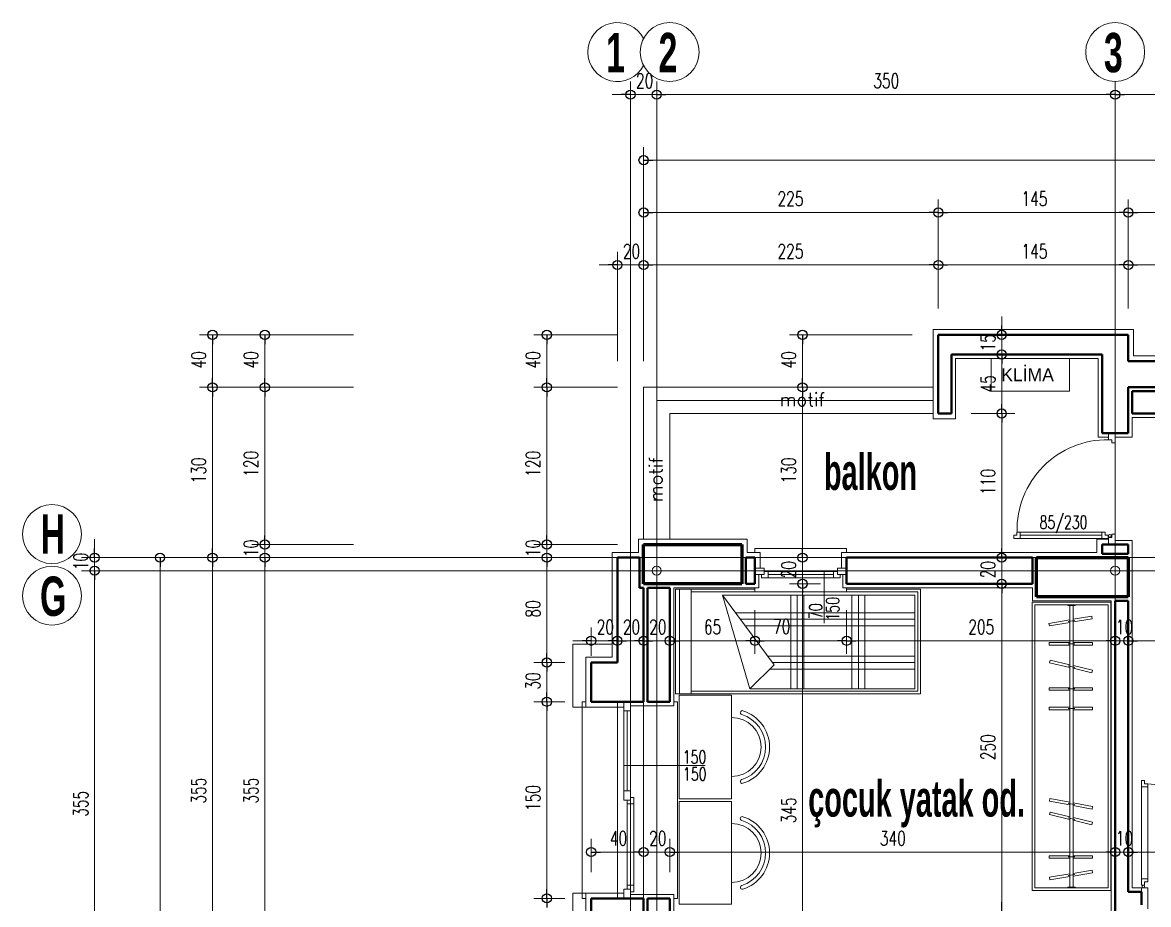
# Model space of a CAD drawing. Header units: millimetres. Extents: x 2016.56 to 2021.8, y 13721.83 to 13722.48.
# Drawn here: x 2017.6675 to 2017.8394, y 13722.2829 to 13722.4175 of the extents above; entities that cross this region are included whole.
import ezdxf

# ---------------------------------------------------------------- set-up
doc = ezdxf.new("R2010")
doc.units = ezdxf.units.MM
doc.linetypes.add('ACAD_ISO04W100', pattern=[30, 24, -3, 0, -3])
doc.linetypes.add('ACAD_ISO07W100', pattern=[3, 0, -3])
doc.layers.get('0').update_dxf_attribs({"lineweight": 20})
for name, color, linetype, lineweight in [('aks', 1, 'Continuous', 9), ('AKS  NO', 5, 'Continuous', 60), ('DH', 7, 'Continuous', 20), ('DIMH', 7, 'Continuous', 20), ('DIMV', 7, 'Continuous', 20), ('DUVAR', 4, 'Continuous', 40), ('DV', 7, 'Continuous', 20), ('kolon', 5, 'Continuous', 60), ('PENCERE', 3, 'Continuous', 13), ('SIVA', 7, 'Continuous', 20), ('TEFRİŞ', 11, 'Continuous', 9), ('TEXT', 7, 'Continuous', 20)]:
    doc.layers.add(name, color=color, linetype=linetype, lineweight=lineweight)
doc.styles.get("Standard").update_dxf_attribs({"font": 'txt.shx', "width": 0.7, "height": 11})
doc.styles.add('style1', font='swisscbo.ttf', dxfattribs={"width": 0.75, "height": 11})
doc.styles.add('style3', font='GOTHIC.TTF', dxfattribs={"width": 0.7, "height": 11})

msp = doc.modelspace()

# ---------------------------------------------------------------- linework, layer by layer
at = {"color": 0, "lineweight": -2}
for p, q in [((2017.760290658595, 13722.40645173834), (2017.758890658595, 13722.40645173834)), ((2017.764290658595, 13722.40645173834), (2017.765690658595, 13722.40645173834)), ((2017.764290658595, 13722.40645173834), (2017.765690658595, 13722.40645173834)), ((2017.834290658595, 13722.40645173834), (2017.832890658595, 13722.40645173834)), ((2017.834290658595, 13722.40645173834), (2017.835690658595, 13722.40645173834)), ((2017.762290658595, 13722.39645173834), (2017.763690658595, 13722.39645173834)), ((2017.762290658595, 13722.38845173834), (2017.763690658595, 13722.38845173834)), ((2017.807290658595, 13722.38845173834), (2017.805890658595, 13722.38845173834)), ((2017.807290658595, 13722.38845173834), (2017.808690658595, 13722.38845173834)), ((2017.836290658595, 13722.38845173834), (2017.834890658595, 13722.38845173834)), ((2017.836290658595, 13722.38845173834), (2017.837690658595, 13722.38845173834)), ((2017.758290658595, 13722.38045173834), (2017.756890658595, 13722.38045173834)), ((2017.762290658595, 13722.38045173834), (2017.763690658595, 13722.38045173834)), ((2017.762290658595, 13722.38045173834), (2017.763690658595, 13722.38045173834)), ((2017.807290658595, 13722.38045173834), (2017.805890658595, 13722.38045173834)), ((2017.807290658595, 13722.38045173834), (2017.808690658595, 13722.38045173834)), ((2017.836290658595, 13722.38045173834), (2017.834890658595, 13722.38045173834)), ((2017.836290658595, 13722.38045173834), (2017.837690658595, 13722.38045173834)), ((2017.816969328937, 13722.36978914312), (2017.816969328937, 13722.37118914312)), ((2017.696471498505, 13722.36978914312), (2017.696471498505, 13722.36838914312)), ((2017.704471498505, 13722.36978914312), (2017.704471498505, 13722.36838914312)), ((2017.747526291674, 13722.36978914312), (2017.747526291674, 13722.36838914312)), ((2017.786555494502, 13722.36978914312), (2017.786555494502, 13722.36838914312)), ((2017.816969328937, 13722.36678914313), (2017.816969328937, 13722.36538914312)), ((2017.816969328937, 13722.36678914313), (2017.816969328937, 13722.36538914312)), ((2017.696471498505, 13722.36178914312), (2017.696471498505, 13722.36318914313)), ((2017.704471498505, 13722.36178914312), (2017.704471498505, 13722.36318914313)), ((2017.747526291674, 13722.36178914312), (2017.747526291674, 13722.36318914313)), ((2017.786555494502, 13722.36178914312), (2017.786555494502, 13722.36318914313)), ((2017.696471498505, 13722.36178914312), (2017.696471498505, 13722.36038914312)), ((2017.704471498505, 13722.36178914312), (2017.704471498505, 13722.36038914312)), ((2017.747526291674, 13722.36178914312), (2017.747526291674, 13722.36038914312)), ((2017.786555494502, 13722.36178914312), (2017.786555494502, 13722.36038914312)), ((2017.816969328937, 13722.35778914313), (2017.816969328937, 13722.35918914312)), ((2017.816969328937, 13722.35778914313), (2017.816969328937, 13722.35638914312)), ((2017.704471498505, 13722.33778914312), (2017.704471498505, 13722.33918914312)), ((2017.704471498505, 13722.33778914312), (2017.704471498505, 13722.33918914312)), ((2017.747526291674, 13722.33778914312), (2017.747526291674, 13722.33918914312)), ((2017.747526291674, 13722.33778914312), (2017.747526291674, 13722.33918914312)), ((2017.678471498505, 13722.33578914312), (2017.678471498505, 13722.33718914312)), ((2017.688471498505, 13722.33578914312), (2017.688471498505, 13722.33438914313)), ((2017.696471498505, 13722.33578914312), (2017.696471498505, 13722.33718914312)), ((2017.696471498505, 13722.33578914312), (2017.696471498505, 13722.33438914313)), ((2017.704471498505, 13722.33578914312), (2017.704471498505, 13722.33438914313)), ((2017.704471498505, 13722.33578914312), (2017.704471498505, 13722.33438914313)), ((2017.747526291674, 13722.33578914312), (2017.747526291674, 13722.33438914313)), ((2017.747526291674, 13722.33578914312), (2017.747526291674, 13722.33438914313)), ((2017.786555494502, 13722.33578914312), (2017.786555494502, 13722.33718914312)), ((2017.786555494502, 13722.33578914312), (2017.786555494502, 13722.33718914312)), ((2017.816969328937, 13722.33578914312), (2017.816969328937, 13722.33718914312)), ((2017.816969328937, 13722.33578914312), (2017.816969328937, 13722.33718914312)), ((2017.678471498505, 13722.33378914312), (2017.678471498505, 13722.33238914312)), ((2017.678471498505, 13722.33378914312), (2017.678471498505, 13722.33238914312)), ((2017.786555494502, 13722.33178914312), (2017.786555494502, 13722.33038914312)), ((2017.786555494502, 13722.33178914312), (2017.786555494502, 13722.33038914312)), ((2017.816969328937, 13722.33178914312), (2017.816969328937, 13722.33038914312)), ((2017.816969328937, 13722.33178914312), (2017.816969328937, 13722.33038914312)), ((2017.754290658595, 13722.32310060466), (2017.752890658595, 13722.32310060466)), ((2017.758290658595, 13722.32310060466), (2017.756890658595, 13722.32310060466)), ((2017.758290658595, 13722.32310060466), (2017.759690658595, 13722.32310060466)), ((2017.762290658595, 13722.32310060466), (2017.760890658595, 13722.32310060466)), ((2017.762290658595, 13722.32310060466), (2017.763690658595, 13722.32310060466)), ((2017.766290658595, 13722.32310060466), (2017.767690658595, 13722.32310060466)), ((2017.766290658595, 13722.32310060466), (2017.767690658595, 13722.32310060466)), ((2017.779290658595, 13722.32310060466), (2017.777890658595, 13722.32310060466)), ((2017.779290658595, 13722.32310060466), (2017.780690658595, 13722.32310060466)), ((2017.793290658595, 13722.32310060466), (2017.791890658595, 13722.32310060466)), ((2017.793290658595, 13722.32310060466), (2017.794690658595, 13722.32310060466)), ((2017.834290658595, 13722.32310060466), (2017.832890658595, 13722.32310060466)), ((2017.834290658595, 13722.32310060466), (2017.832890658595, 13722.32310060466)), ((2017.836290658595, 13722.32310060466), (2017.837690658595, 13722.32310060466)), ((2017.836290658595, 13722.32310060466), (2017.837690658595, 13722.32310060466)), ((2017.747526291674, 13722.31978914312), (2017.747526291674, 13722.32118914312)), ((2017.747526291674, 13722.31978914312), (2017.747526291674, 13722.31838914312)), ((2017.747526291674, 13722.31378914312), (2017.747526291674, 13722.31518914312)), ((2017.747526291674, 13722.31378914312), (2017.747526291674, 13722.31238914312)), ((2017.754290658595, 13722.29085643858), (2017.755690658595, 13722.29085643858)), ((2017.762290658595, 13722.29085643858), (2017.760890658595, 13722.29085643858)), ((2017.762290658595, 13722.29085643858), (2017.760890658595, 13722.29085643858)), ((2017.766290658595, 13722.29085643858), (2017.767690658595, 13722.29085643858)), ((2017.766290658595, 13722.29085643858), (2017.767690658595, 13722.29085643858)), ((2017.834290658595, 13722.29085643858), (2017.832890658595, 13722.29085643858)), ((2017.834290658595, 13722.29085643858), (2017.832890658595, 13722.29085643858)), ((2017.836290658595, 13722.29085643858), (2017.837690658595, 13722.29085643858)), ((2017.836290658595, 13722.29085643858), (2017.837690658595, 13722.29085643858)), ((2017.747526291674, 13722.28378914312), (2017.747526291674, 13722.28518914312)), ((2017.747526291674, 13722.28378914312), (2017.747526291674, 13722.28238914312)), ((2017.816969328937, 13722.28178914312), (2017.816969328937, 13722.28318914312))]:
    msp.add_line(p, q, dxfattribs=at)
for p, q in [((2017.762290658595, 13722.33858914312), (2017.762290658595, 13722.36178914312)), ((2017.762290658595, 13722.36178914312), (2017.806490658595, 13722.36178914312)), ((2017.764290658595, 13722.33858914312), (2017.764290658595, 13722.35978914312)), ((2017.764290658595, 13722.35978914312), (2017.806490658595, 13722.35978914312))]:
    msp.add_line(p, q)
at = {"linetype": 'ACAD_ISO07W100'}
for p, q in [((2017.758290658595, 13722.28378914312), (2017.758290658595, 13722.31378914312)), ((2017.762290658595, 13722.28378914312), (2017.762290658595, 13722.31378914312))]:
    msp.add_line(p, q, dxfattribs=at)
for centre in [(2017.766290658595, 13722.41295173834), (2017.834290658595, 13722.41295173834), (2017.671971498505, 13722.33937238267), (2017.671971498505, 13722.32997105306)]:
    msp.add_circle(centre, 0.004500000000000001)
at = {"color": 0, "lineweight": -2}
for centre in [(2017.760290658595, 13722.40645173834), (2017.764290658595, 13722.40645173834), (2017.764290658595, 13722.40645173834), (2017.834290658595, 13722.40645173834), (2017.834290658595, 13722.40645173834), (2017.762290658595, 13722.39645173834), (2017.762290658595, 13722.38845173834), (2017.807290658595, 13722.38845173834), (2017.807290658595, 13722.38845173834), (2017.836290658595, 13722.38845173834), (2017.836290658595, 13722.38845173834), (2017.758290658595, 13722.38045173834), (2017.762290658595, 13722.38045173834), (2017.762290658595, 13722.38045173834), (2017.807290658595, 13722.38045173834), (2017.807290658595, 13722.38045173834), (2017.836290658595, 13722.38045173834), (2017.836290658595, 13722.38045173834), (2017.696471498505, 13722.36978914312), (2017.704471498505, 13722.36978914312), (2017.747526291674, 13722.36978914312), (2017.786555494502, 13722.36978914312), (2017.816969328937, 13722.36978914312), (2017.816969328937, 13722.36678914313), (2017.816969328937, 13722.36678914313), (2017.696471498505, 13722.36178914312), (2017.696471498505, 13722.36178914312), (2017.704471498505, 13722.36178914312), (2017.704471498505, 13722.36178914312), (2017.747526291674, 13722.36178914312), (2017.747526291674, 13722.36178914312), (2017.786555494502, 13722.36178914312), (2017.786555494502, 13722.36178914312), (2017.816969328937, 13722.35778914313), (2017.816969328937, 13722.35778914313), (2017.704471498505, 13722.33778914312), (2017.704471498505, 13722.33778914312), (2017.747526291674, 13722.33778914312), (2017.747526291674, 13722.33778914312), (2017.678471498505, 13722.33578914312), (2017.688471498505, 13722.33578914312), (2017.696471498505, 13722.33578914312), (2017.696471498505, 13722.33578914312), (2017.704471498505, 13722.33578914312), (2017.704471498505, 13722.33578914312), (2017.747526291674, 13722.33578914312), (2017.747526291674, 13722.33578914312), (2017.786555494502, 13722.33578914312), (2017.786555494502, 13722.33578914312), (2017.816969328937, 13722.33578914312), (2017.816969328937, 13722.33578914312), (2017.678471498505, 13722.33378914312), (2017.678471498505, 13722.33378914312), (2017.786555494502, 13722.33178914312), (2017.786555494502, 13722.33178914312), (2017.816969328937, 13722.33178914312), (2017.816969328937, 13722.33178914312), (2017.754290658595, 13722.32310060466), (2017.758290658595, 13722.32310060466), (2017.758290658595, 13722.32310060466), (2017.762290658595, 13722.32310060466), (2017.762290658595, 13722.32310060466), (2017.766290658595, 13722.32310060466), (2017.766290658595, 13722.32310060466), (2017.779290658595, 13722.32310060466), (2017.779290658595, 13722.32310060466), (2017.793290658595, 13722.32310060466), (2017.793290658595, 13722.32310060466), (2017.834290658595, 13722.32310060466), (2017.834290658595, 13722.32310060466), (2017.836290658595, 13722.32310060466), (2017.836290658595, 13722.32310060466), (2017.747526291674, 13722.31978914312), (2017.747526291674, 13722.31978914312), (2017.747526291674, 13722.31378914312), (2017.747526291674, 13722.31378914312), (2017.754290658595, 13722.29085643858), (2017.762290658595, 13722.29085643858), (2017.762290658595, 13722.29085643858), (2017.766290658595, 13722.29085643858), (2017.766290658595, 13722.29085643858), (2017.834290658595, 13722.29085643858), (2017.834290658595, 13722.29085643858), (2017.836290658595, 13722.29085643858), (2017.836290658595, 13722.29085643858), (2017.747526291674, 13722.28378914312), (2017.747526291674, 13722.28378914312)]:
    msp.add_circle(centre, 0.0007, dxfattribs=at)
msp.add_arc((2017.758290658595, 13722.41295173834), 0.004500000000000001, 27.26604457356858, 332.7339554264314)
at = {"layer": 'aks', "linetype": 'ACAD_ISO04W100', "ltscale": 2}
for p, q in [((2017.760290658595, 13722.40645173834), (2017.760290658595, 13721.95238660583)), ((2017.764290658595, 13722.40645173834), (2017.764290658595, 13721.95238660583)), ((2017.834290658595, 13722.40645173834), (2017.834290658595, 13721.95238660583)), ((2017.678471498505, 13722.33578914312), (2018.212109818685, 13722.33578914312)), ((2017.678471498505, 13722.33378914312), (2018.212109818685, 13722.33378914312))]:
    msp.add_line(p, q, dxfattribs=at)
at = {"layer": 'aks'}
for centre in [(2017.764290658595, 13722.33378914312), (2017.834290658595, 13722.33378914312)]:
    msp.add_circle(centre, 0.0007, dxfattribs=at)
at = {"layer": 'DH', "lineweight": 20}
for p, q in [((2017.779290658595, 13722.32778914312), (2017.779290658595, 13722.32110060465)), ((2017.779290658595, 13722.32778914312), (2017.779290658595, 13722.32110060465)), ((2017.793290658595, 13722.32778914312), (2017.793290658595, 13722.32110060465)), ((2017.793290658595, 13722.32778914312), (2017.793290658595, 13722.32110060465)), ((2017.754290658595, 13722.32078914312), (2017.754290658595, 13722.32510060466)), ((2017.758290658595, 13722.32378914312), (2017.758290658595, 13722.32510060466)), ((2017.758290658595, 13722.32378914312), (2017.758290658595, 13722.32510060466)), ((2017.762290658595, 13722.32378914312), (2017.762290658595, 13722.32510060466)), ((2017.762290658595, 13722.32378914312), (2017.762290658595, 13722.32510060466)), ((2017.766290658595, 13722.32378914312), (2017.766290658595, 13722.32510060466)), ((2017.766290658595, 13722.32378914312), (2017.766290658595, 13722.32510060466)), ((2017.834290658595, 13722.32311478334), (2017.834290658595, 13722.32110060465)), ((2017.834290658595, 13722.32311478334), (2017.834290658595, 13722.32110060465)), ((2017.836290658595, 13722.32347040774), (2017.836290658595, 13722.32110060465)), ((2017.836290658595, 13722.32347040774), (2017.836290658595, 13722.32110060465)), ((2017.754290658595, 13722.28778914312), (2017.754290658595, 13722.29285643858)), ((2017.762290658595, 13722.28778914312), (2017.762290658595, 13722.29285643858)), ((2017.762290658595, 13722.28778914312), (2017.762290658595, 13722.29285643858)), ((2017.766290658595, 13722.28778914312), (2017.766290658595, 13722.29285643858)), ((2017.766290658595, 13722.28778914312), (2017.766290658595, 13722.29285643858)), ((2017.834290658595, 13722.29334864537), (2017.834290658595, 13722.28885643858)), ((2017.834290658595, 13722.29334864537), (2017.834290658595, 13722.28885643858)), ((2017.836290658595, 13722.29391127372), (2017.836290658595, 13722.28885643858)), ((2017.836290658595, 13722.29391127372), (2017.836290658595, 13722.28885643858))]:
    msp.add_line(p, q, dxfattribs=at)
at = {"layer": 'DH'}
for p, q in [((2017.752890658595, 13722.32310060466), (2017.751490658595, 13722.32310060466)), ((2017.754290658595, 13722.32310060466), (2017.758290658595, 13722.32310060466)), ((2017.756890658595, 13722.32310060466), (2017.755490658595, 13722.32310060466)), ((2017.758290658595, 13722.32310060466), (2017.762290658595, 13722.32310060466)), ((2017.760890658595, 13722.32310060466), (2017.759490658595, 13722.32310060466)), ((2017.759690658595, 13722.32310060466), (2017.761090658595, 13722.32310060466)), ((2017.762290658595, 13722.32310060466), (2017.766290658595, 13722.32310060466)), ((2017.763690658595, 13722.32310060466), (2017.765090658595, 13722.32310060466)), ((2017.767690658595, 13722.32310060466), (2017.777890658595, 13722.32310060466)), ((2017.767690658595, 13722.32310060466), (2017.769090658595, 13722.32310060466)), ((2017.780690658595, 13722.32310060466), (2017.791890658595, 13722.32310060466)), ((2017.794690658595, 13722.32310060466), (2017.832890658595, 13722.32310060466)), ((2017.832890658595, 13722.32310060466), (2017.831490658595, 13722.32310060466)), ((2017.834290658595, 13722.32310060466), (2017.836290658595, 13722.32310060466)), ((2017.837690658595, 13722.32310060466), (2017.876890658595, 13722.32310060466)), ((2017.837690658595, 13722.32310060466), (2017.839090658595, 13722.32310060466)), ((2017.755690658595, 13722.29085643858), (2017.760890658595, 13722.29085643858)), ((2017.760890658595, 13722.29085643858), (2017.759490658595, 13722.29085643858)), ((2017.762290658595, 13722.29085643858), (2017.766290658595, 13722.29085643858)), ((2017.767690658595, 13722.29085643858), (2017.832890658595, 13722.29085643858)), ((2017.767690658595, 13722.29085643858), (2017.769090658595, 13722.29085643858)), ((2017.832890658595, 13722.29085643858), (2017.831490658595, 13722.29085643858)), ((2017.834290658595, 13722.29085643858), (2017.836290658595, 13722.29085643858)), ((2017.837690658595, 13722.29085643858), (2017.920890658595, 13722.29085643858)), ((2017.837690658595, 13722.29085643858), (2017.839090658595, 13722.29085643858))]:
    msp.add_line(p, q, dxfattribs=at)
at = {"layer": 'DIMH', "lineweight": 20}
for p, q in [((2017.760290658595, 13722.40121702165), (2017.760290658595, 13722.40845173834)), ((2017.764290658595, 13722.40121702165), (2017.764290658595, 13722.40845173834)), ((2017.764290658595, 13722.40121702165), (2017.764290658595, 13722.40845173834)), ((2017.834290658595, 13722.40610813595), (2017.834290658595, 13722.40845173834)), ((2017.834290658595, 13722.40610813595), (2017.834290658595, 13722.40845173834)), ((2017.762290658595, 13722.38178914312), (2017.762290658595, 13722.39845173834)), ((2017.762290658595, 13722.37378914312), (2017.762290658595, 13722.39045173834)), ((2017.807290658595, 13722.38178914312), (2017.807290658595, 13722.39045173834)), ((2017.807290658595, 13722.38178914312), (2017.807290658595, 13722.39045173834)), ((2017.836290658595, 13722.37778914312), (2017.836290658595, 13722.39045173834)), ((2017.836290658595, 13722.38178914312), (2017.836290658595, 13722.39045173834)), ((2017.758290658595, 13722.36578914312), (2017.758290658595, 13722.38245173834)), ((2017.762290658595, 13722.36578914312), (2017.762290658595, 13722.38245173834)), ((2017.762290658595, 13722.36578914312), (2017.762290658595, 13722.38245173834)), ((2017.807290658595, 13722.37378914312), (2017.807290658595, 13722.38245173834)), ((2017.807290658595, 13722.37378914312), (2017.807290658595, 13722.38245173834)), ((2017.836290658595, 13722.37378914312), (2017.836290658595, 13722.38245173834)), ((2017.836290658595, 13722.37378914312), (2017.836290658595, 13722.38245173834))]:
    msp.add_line(p, q, dxfattribs=at)
at = {"layer": 'DIMH'}
for p, q in [((2017.758890658595, 13722.40645173834), (2017.757490658595, 13722.40645173834)), ((2017.760290658595, 13722.40645173834), (2017.764290658595, 13722.40645173834)), ((2017.765690658595, 13722.40645173834), (2017.832890658595, 13722.40645173834)), ((2017.765690658595, 13722.40645173834), (2017.767090658595, 13722.40645173834)), ((2017.835690658595, 13722.40645173834), (2017.858890658595, 13722.40645173834)), ((2017.763690658595, 13722.39645173834), (2018.126890658595, 13722.39645173834)), ((2017.763690658595, 13722.38845173834), (2017.805890658595, 13722.38845173834)), ((2017.808690658595, 13722.38845173834), (2017.834890658595, 13722.38845173834)), ((2017.837690658595, 13722.38845173834), (2017.925890658595, 13722.38845173834)), ((2017.756890658595, 13722.38045173834), (2017.755490658595, 13722.38045173834)), ((2017.758290658595, 13722.38045173834), (2017.762290658595, 13722.38045173834)), ((2017.763690658595, 13722.38045173834), (2017.805890658595, 13722.38045173834)), ((2017.763690658595, 13722.38045173834), (2017.765090658595, 13722.38045173834)), ((2017.808690658595, 13722.38045173834), (2017.834890658595, 13722.38045173834)), ((2017.837690658595, 13722.38045173834), (2017.870890658595, 13722.38045173834))]:
    msp.add_line(p, q, dxfattribs=at)
at = {"layer": 'DIMV', "lineweight": 20}
for p, q in [((2017.706282599241, 13722.36978914312), (2017.694471498505, 13722.36978914312)), ((2017.71799889509, 13722.36978914312), (2017.702471498505, 13722.36978914312)), ((2017.706235196797, 13722.36178914312), (2017.694471498505, 13722.36178914312)), ((2017.706235196797, 13722.36178914312), (2017.694471498505, 13722.36178914312)), ((2017.71799889509, 13722.36178914312), (2017.702471498505, 13722.36178914312)), ((2017.71799889509, 13722.36178914312), (2017.702471498505, 13722.36178914312)), ((2017.71799889509, 13722.33778914312), (2017.702471498505, 13722.33778914312)), ((2017.71799889509, 13722.33778914312), (2017.702471498505, 13722.33778914312)), ((2017.680350154496, 13722.33578914312), (2017.676471498505, 13722.33578914312)), ((2017.697349759535, 13722.33578914312), (2017.686471498505, 13722.33578914312)), ((2017.706235196797, 13722.33578914312), (2017.694471498505, 13722.33578914312)), ((2017.706235196797, 13722.33578914312), (2017.694471498505, 13722.33578914312)), ((2017.71799889509, 13722.33578914312), (2017.702471498505, 13722.33578914312)), ((2017.71799889509, 13722.33578914312), (2017.702471498505, 13722.33578914312)), ((2017.680350154496, 13722.33378914312), (2017.676471498505, 13722.33378914312)), ((2017.680350154496, 13722.33378914312), (2017.676471498505, 13722.33378914312))]:
    msp.add_line(p, q, dxfattribs=at)
at = {"layer": 'DIMV'}
for p, q in [((2017.696471498505, 13722.36318914313), (2017.696471498505, 13722.36838914312)), ((2017.704471498505, 13722.36318914313), (2017.704471498505, 13722.36838914312)), ((2017.696471498505, 13722.33718914312), (2017.696471498505, 13722.36038914312)), ((2017.704471498505, 13722.33918914312), (2017.704471498505, 13722.36038914312)), ((2017.704471498505, 13722.33918914312), (2017.704471498505, 13722.34058914312)), ((2017.678471498505, 13722.33718914312), (2017.678471498505, 13722.33858914312)), ((2017.704471498505, 13722.33578914312), (2017.704471498505, 13722.33778914312)), ((2017.678471498505, 13722.33578914312), (2017.678471498505, 13722.33378914312)), ((2017.688471498505, 13722.04118914312), (2017.688471498505, 13722.33438914313)), ((2017.696471498505, 13722.26618914312), (2017.696471498505, 13722.33438914313)), ((2017.704471498505, 13722.26618914312), (2017.704471498505, 13722.33438914313)), ((2017.704471498505, 13722.33438914313), (2017.704471498505, 13722.33298914312)), ((2017.678471498505, 13722.33238914312), (2017.678471498505, 13722.26418914312)), ((2017.678471498505, 13722.33238914312), (2017.678471498505, 13722.33098914312))]:
    msp.add_line(p, q, dxfattribs=at)
at = {"layer": 'DUVAR'}
for p, q in [((2017.807290658595, 13722.35778914313), (2017.807290658595, 13722.36978914312)), ((2017.836290658595, 13722.36978914312), (2017.807290658595, 13722.36978914312)), ((2017.836290658595, 13722.36578914312), (2017.836290658595, 13722.36978914312)), ((2017.809290658595, 13722.35778914313), (2017.809290658595, 13722.36678914313)), ((2017.832290658595, 13722.36678914313), (2017.809290658595, 13722.36678914313)), ((2017.832290658595, 13722.35478914312), (2017.832290658595, 13722.36678914313)), ((2017.836290658595, 13722.36578914312), (2017.872290658595, 13722.36578914312)), ((2017.836290658595, 13722.36178914312), (2017.836290658595, 13722.35478914312)), ((2017.836290658595, 13722.36178914312), (2017.878290658595, 13722.36178914312)), ((2017.836890658595, 13722.36118914312), (2017.878290658595, 13722.36118914312)), ((2017.836890658595, 13722.35778914313), (2017.836890658595, 13722.36118914312)), ((2017.807290658595, 13722.35778914313), (2017.809290658595, 13722.35778914313)), ((2017.836890658595, 13722.35778914313), (2017.878290658595, 13722.35778914313)), ((2017.832290658595, 13722.35478914312), (2017.836290658595, 13722.35478914312)), ((2017.832290658595, 13722.33778914312), (2017.836290658595, 13722.33778914312)), ((2017.832290658595, 13722.33638914312), (2017.832290658595, 13722.33778914312)), ((2017.836290658595, 13722.33778914312), (2017.836290658595, 13722.33638914312)), ((2017.758290658595, 13722.33578914312), (2017.761690658595, 13722.33578914312)), ((2017.758290658595, 13722.33578914312), (2017.758290658595, 13722.31978914312)), ((2017.761690658595, 13722.33578914312), (2017.761690658595, 13722.33178914312)), ((2017.777890658595, 13722.33578914312), (2017.779290658595, 13722.33578914312)), ((2017.777890658595, 13722.33578914312), (2017.777890658595, 13722.33178914312)), ((2017.779290658595, 13722.33578914312), (2017.779290658595, 13722.33178914312)), ((2017.793290658595, 13722.33578914312), (2017.821690658595, 13722.33578914312)), ((2017.793290658595, 13722.33578914312), (2017.793290658595, 13722.33178914312)), ((2017.821690658595, 13722.33578914312), (2017.821690658595, 13722.33178914312)), ((2017.832290658595, 13722.33638914312), (2017.836290658595, 13722.33638914312)), ((2017.761690658595, 13722.33178914312), (2017.761690658595, 13722.33118914312)), ((2017.761690658595, 13722.33118914312), (2017.762290658595, 13722.33118914312)), ((2017.762290658595, 13722.33118914312), (2017.762290658595, 13722.31378914312)), ((2017.762890658595, 13722.33118914312), (2017.762890658595, 13722.31378914312)), ((2017.762890658595, 13722.33118914312), (2017.766290658595, 13722.33118914312)), ((2017.766290658595, 13722.33118914312), (2017.766290658595, 13722.31378914312)), ((2017.777890658595, 13722.33178914312), (2017.779290658595, 13722.33178914312)), ((2017.793290658595, 13722.33178914312), (2017.821690658595, 13722.33178914312)), ((2017.834290658595, 13722.32918914312), (2017.834290658595, 13722.28178914312)), ((2017.834290658595, 13722.32918914312), (2017.836290658595, 13722.32918914312)), ((2017.836290658595, 13722.32918914312), (2017.836290658595, 13722.28478914312)), ((2017.754290658595, 13722.31978914312), (2017.754290658595, 13722.31378914312)), ((2017.758290658595, 13722.31978914312), (2017.754290658595, 13722.31978914312)), ((2017.762290658595, 13722.31378914312), (2017.754290658595, 13722.31378914312)), ((2017.766290658595, 13722.31378914312), (2017.762890658595, 13722.31378914312)), ((2017.836290658595, 13722.28478914312), (2017.838290658595, 13722.28478914312)), ((2017.838290658595, 13722.28278914312), (2017.838290658595, 13722.28478914312)), ((2017.754290658595, 13722.28378914312), (2017.754290658595, 13722.27778914312)), ((2017.762290658595, 13722.28378914312), (2017.754290658595, 13722.28378914312)), ((2017.762290658595, 13722.28378914312), (2017.762290658595, 13722.26638914312)), ((2017.766290658595, 13722.28378914312), (2017.762890658595, 13722.28378914312)), ((2017.762890658595, 13722.28378914312), (2017.762890658595, 13722.26638914312)), ((2017.766290658595, 13722.28378914312), (2017.766290658595, 13722.26638914312))]:
    msp.add_line(p, q, dxfattribs=at)
at = {"layer": 'DV'}
for p, q in [((2017.816969328937, 13722.37118914312), (2017.816969328937, 13722.37258914312)), ((2017.747526291674, 13722.36838914312), (2017.747526291674, 13722.36318914313)), ((2017.786555494502, 13722.36838914312), (2017.786555494502, 13722.36318914313)), ((2017.816969328937, 13722.36978914312), (2017.816969328937, 13722.36678914313)), ((2017.816969328937, 13722.36538914312), (2017.816969328937, 13722.35918914312)), ((2017.816969328937, 13722.36538914312), (2017.816969328937, 13722.36398914312)), ((2017.747526291674, 13722.36038914312), (2017.747526291674, 13722.33918914312)), ((2017.786555494502, 13722.36038914312), (2017.786555494502, 13722.33718914312)), ((2017.816969328937, 13722.35638914312), (2017.816969328937, 13722.33718914312)), ((2017.747526291674, 13722.33918914312), (2017.747526291674, 13722.34058914312)), ((2017.747526291674, 13722.33778914312), (2017.747526291674, 13722.33578914312)), ((2017.786555494502, 13722.33718914312), (2017.786555494502, 13722.33858914312)), ((2017.816969328937, 13722.33718914312), (2017.816969328937, 13722.33858914312)), ((2017.786555494502, 13722.33578914312), (2017.786555494502, 13722.33178914312)), ((2017.816969328937, 13722.33578914312), (2017.816969328937, 13722.33178914312)), ((2017.747526291674, 13722.33438914313), (2017.747526291674, 13722.32118914312)), ((2017.747526291674, 13722.33438914313), (2017.747526291674, 13722.33298914312)), ((2017.786555494502, 13722.33038914312), (2017.786555494502, 13722.26418914312)), ((2017.786555494502, 13722.33038914312), (2017.786555494502, 13722.32898914312)), ((2017.816969328937, 13722.33038914312), (2017.816969328937, 13722.28318914312)), ((2017.816969328937, 13722.33038914312), (2017.816969328937, 13722.32898914312)), ((2017.747526291674, 13722.31838914312), (2017.747526291674, 13722.31518914312)), ((2017.747526291674, 13722.31238914312), (2017.747526291674, 13722.28518914312))]:
    msp.add_line(p, q, dxfattribs=at)
at = {"layer": 'DV', "lineweight": 20}
for p, q in [((2017.758290658595, 13722.36978914312), (2017.745526291674, 13722.36978914312)), ((2017.803290658595, 13722.36978914312), (2017.784555494502, 13722.36978914312)), ((2017.817790658595, 13722.36978914312), (2017.814969328937, 13722.36978914312)), ((2017.817790658595, 13722.36678914313), (2017.814969328937, 13722.36678914313)), ((2017.817790658595, 13722.36678914313), (2017.814969328937, 13722.36678914313)), ((2017.758290658595, 13722.36178914312), (2017.745526291674, 13722.36178914312)), ((2017.758290658595, 13722.36178914312), (2017.745526291674, 13722.36178914312)), ((2017.788117573593, 13722.36178914312), (2017.784555494502, 13722.36178914312)), ((2017.788117573593, 13722.36178914312), (2017.784555494502, 13722.36178914312)), ((2017.812290658595, 13722.35778914313), (2017.818969328937, 13722.35778914313)), ((2017.812290658595, 13722.35778914313), (2017.818969328937, 13722.35778914313)), ((2017.758290658595, 13722.33778914312), (2017.745526291674, 13722.33778914312)), ((2017.758290658595, 13722.33778914312), (2017.745526291674, 13722.33778914312)), ((2017.755990658595, 13722.33578914312), (2017.745526291674, 13722.33578914312)), ((2017.755990658595, 13722.33578914312), (2017.745526291674, 13722.33578914312)), ((2017.789290658595, 13722.33578914312), (2017.784555494502, 13722.33578914312)), ((2017.789290658595, 13722.33578914312), (2017.784555494502, 13722.33578914312)), ((2017.816273897759, 13722.33578914312), (2017.818969328937, 13722.33578914312)), ((2017.816273897759, 13722.33578914312), (2017.818969328937, 13722.33578914312)), ((2017.789290658595, 13722.33178914312), (2017.784555494502, 13722.33178914312)), ((2017.789290658595, 13722.33178914312), (2017.784555494502, 13722.33178914312)), ((2017.816345878571, 13722.33178914312), (2017.818969328937, 13722.33178914312)), ((2017.816345878571, 13722.33178914312), (2017.818969328937, 13722.33178914312)), ((2017.750290658595, 13722.31978914312), (2017.745526291674, 13722.31978914312)), ((2017.750290658595, 13722.31978914312), (2017.745526291674, 13722.31978914312)), ((2017.750290658595, 13722.31378914312), (2017.745526291674, 13722.31378914312)), ((2017.750290658595, 13722.31378914312), (2017.745526291674, 13722.31378914312)), ((2017.750290658595, 13722.28378914312), (2017.745526291674, 13722.28378914312)), ((2017.750290658595, 13722.28378914312), (2017.745526291674, 13722.28378914312))]:
    msp.add_line(p, q, dxfattribs=at)
at = {"layer": 'kolon'}
for p, q in [((2017.762290658595, 13722.33778914312), (2017.777290658595, 13722.33778914312)), ((2017.762290658595, 13722.33178914312), (2017.762290658595, 13722.33778914312)), ((2017.777290658595, 13722.33778914312), (2017.777290658595, 13722.33178914312)), ((2017.822290658595, 13722.33578914312), (2017.836290658595, 13722.33578914312)), ((2017.822290658595, 13722.32978914312), (2017.822290658595, 13722.33578914312)), ((2017.836290658595, 13722.33578914312), (2017.836290658595, 13722.32978914312)), ((2017.777290658595, 13722.33178914312), (2017.762290658595, 13722.33178914312)), ((2017.836290658595, 13722.32978914312), (2017.822290658595, 13722.32978914312))]:
    msp.add_line(p, q, dxfattribs=at)
at = {"layer": 'PENCERE'}
for p, q in [((2017.833290658595, 13722.35478914312), (2017.833290658595, 13722.35378914312)), ((2017.834290658595, 13722.35478914312), (2017.834290658595, 13722.35328914312)), ((2017.833790658595, 13722.35378914312), (2017.833290658595, 13722.35378914312)), ((2017.833790658595, 13722.35378914312), (2017.833790658595, 13722.35328914312)), ((2017.834290658595, 13722.35328914312), (2017.833790658595, 13722.35328914312)), ((2017.832264961099, 13722.33919783671), (2017.819794587877, 13722.33919783671)), ((2017.834290658595, 13722.33936151182), (2017.833790658595, 13722.33936151182)), ((2017.833790658595, 13722.33886151182), (2017.833790658595, 13722.33936151182)), ((2017.834290658595, 13722.33936151182), (2017.834290658595, 13722.33778914312)), ((2017.833290658595, 13722.33886151182), (2017.833290658595, 13722.33778914312)), ((2017.833790658595, 13722.33886151182), (2017.833290658595, 13722.33886151182)), ((2017.779290658595, 13722.33418914312), (2017.780690658595, 13722.33418914312)), ((2017.780690658595, 13722.33318914312), (2017.780690658595, 13722.33418914312)), ((2017.791890658595, 13722.33318914312), (2017.791890658595, 13722.33418914312)), ((2017.793290658595, 13722.33418914312), (2017.791890658595, 13722.33418914312)), ((2017.779290658595, 13722.33318914312), (2017.780690658595, 13722.33318914312)), ((2017.780290658595, 13722.33268914312), (2017.780290658595, 13722.33318914312)), ((2017.792290658595, 13722.33268914312), (2017.780290658595, 13722.33268914312)), ((2017.791890658595, 13722.33368914312), (2017.780690658595, 13722.33368914312)), ((2017.781290658595, 13722.33268914312), (2017.781290658595, 13722.33368914312)), ((2017.791290658595, 13722.33318914312), (2017.781290658595, 13722.33318914312)), ((2017.791290658595, 13722.33268914312), (2017.791290658595, 13722.33368914312)), ((2017.793290658595, 13722.33318914312), (2017.791890658595, 13722.33318914312)), ((2017.792290658595, 13722.33268914312), (2017.792290658595, 13722.33318914312)), ((2017.759290658595, 13722.31378914312), (2017.759290658595, 13722.31238914312)), ((2017.760290658595, 13722.31378914312), (2017.760290658595, 13722.31238914312)), ((2017.760290658595, 13722.31238914312), (2017.759290658595, 13722.31238914312)), ((2017.759290658595, 13722.30018914312), (2017.759290658595, 13722.31238914312)), ((2017.759790658595, 13722.30018914312), (2017.759790658595, 13722.31238914312)), ((2017.760290658595, 13722.30018914312), (2017.760290658595, 13722.31238914312)), ((2017.759290658595, 13722.30018914312), (2017.759290658595, 13722.29878914312)), ((2017.759290658595, 13722.30018914312), (2017.760290658595, 13722.30018914312)), ((2017.760290658595, 13722.30018914312), (2017.760290658595, 13722.29878914312)), ((2017.760290658595, 13722.29878914312), (2017.759290658595, 13722.29878914312)), ((2017.759790658595, 13722.29878914312), (2017.759790658595, 13722.28518914312)), ((2017.760790658595, 13722.29818914312), (2017.759790658595, 13722.29818914312)), ((2017.760790658595, 13722.29918914312), (2017.760290658595, 13722.29918914312)), ((2017.760290658595, 13722.29818914312), (2017.760290658595, 13722.28578914312)), ((2017.760790658595, 13722.29918914312), (2017.760790658595, 13722.28478914312)), ((2017.760790658595, 13722.28578914312), (2017.759790658595, 13722.28578914312)), ((2017.759290658595, 13722.28378914312), (2017.759290658595, 13722.28518914312)), ((2017.760290658595, 13722.28518914312), (2017.759290658595, 13722.28518914312)), ((2017.760290658595, 13722.28378914312), (2017.760290658595, 13722.28518914312)), ((2017.760790658595, 13722.28478914312), (2017.760290658595, 13722.28478914312)), ((2017.838290658595, 13722.28538914312), (2017.838290658595, 13722.28478914312))]:
    msp.add_line(p, q, dxfattribs=at)
at = {"layer": 'PENCERE', "extrusion": (-2.967391115108077e-20, -1.224606317870376e-16, -1)}
for p, q in [((2017.818794709034, 13722.3391978367), (2017.818794587877, 13722.33869783671)), ((2017.819294709019, 13722.33919771554), (2017.818794709034, 13722.3391978367)), ((2017.819294830176, 13722.33969771553), (2017.819294709019, 13722.33919771554))]:
    msp.add_line(p, q, dxfattribs=at)
at = {"layer": 'PENCERE', "extrusion": (2.999321443644274e-32, -1.224606353822379e-16, -1)}
for p, q in [((2017.819294587877, 13722.33969783671), (2017.832764961099, 13722.33969783671)), ((2017.819794587877, 13722.33969783671), (2017.819794587877, 13722.33869783671)), ((2017.832264961099, 13722.33969783671), (2017.832264961099, 13722.33869783671)), ((2017.832764961099, 13722.33969783671), (2017.832764961099, 13722.33919783671)), ((2017.832764961099, 13722.33919783671), (2017.833244515808, 13722.33919783671)), ((2017.833244515808, 13722.33869783671), (2017.833244515808, 13722.33919783671)), ((2017.818794587877, 13722.33869783671), (2017.833244515808, 13722.33869783671))]:
    msp.add_line(p, q, dxfattribs=at)
at = {"layer": 'PENCERE', "extrusion": (-1.224606353822376e-16, 7.498303609110624e-33, -1)}
for p, q in [((2017.838290658595, 13722.30178914312), (2017.838290658595, 13722.28578914312)), ((2017.838790658595, 13722.30178914312), (2017.838290658595, 13722.30178914312)), ((2017.838790658595, 13722.30178914312), (2017.838790658595, 13722.30128914312)), ((2017.838790658595, 13722.30128914312), (2017.838790658595, 13722.30178914312)), ((2017.839290658595, 13722.30128914312), (2017.838790658595, 13722.30128914312)), ((2017.839290658595, 13722.30128914312), (2017.839290658595, 13722.28628914313)), ((2017.839290658595, 13722.30078914312), (2017.838290658595, 13722.30078914312)), ((2017.839290658595, 13722.28678914312), (2017.838290658595, 13722.28678914312)), ((2017.838290658595, 13722.28578914312), (2017.838790658595, 13722.28578914312)), ((2017.839290658595, 13722.28628914313), (2017.838790658595, 13722.28628914313)), ((2017.838790658595, 13722.28628914313), (2017.838790658595, 13722.28578914312)), ((2017.838290658595, 13722.28538914312), (2017.839290658595, 13722.28538914312)), ((2017.839290658595, 13722.28538914312), (2017.839290658595, 13722.28218914312))]:
    msp.add_line(p, q, dxfattribs=at)
at = {"layer": 'PENCERE', "extrusion": (2.999321443644274e-32, -1.224606353822379e-16, -1)}
msp.add_circle((-2017.833464961099, 13722.33911528217), 0.0002182403527176575, dxfattribs=at)
at = {"layer": 'PENCERE'}
msp.add_circle((2017.838590658595, 13722.28558914312), 0.0002000000000029104, dxfattribs=at)
msp.add_arc((2017.833107676571, 13722.33999039884), 0.01379995746866422, 89.2402581971641, 181.214774222332, dxfattribs=at)
at = {"layer": 'PENCERE', "extrusion": (-1.224606353822376e-16, 7.498303609110624e-33, -1)}
msp.add_arc((-2017.838143904604, 13722.28413486238), 0.01719256794687892, 93.8245002537371, 175.8162794929086, dxfattribs=at)
at = {"layer": 'SIVA'}
for p, q in [((2017.806490658595, 13722.35698914312), (2017.806490658595, 13722.37058914312)), ((2017.806490658595, 13722.37058914312), (2017.837090658595, 13722.37058914312)), ((2017.837090658595, 13722.37058914312), (2017.837090658595, 13722.36658914312)), ((2017.837090658595, 13722.36658914312), (2017.871490658595, 13722.36658914312)), ((2017.831690658595, 13722.36618914312), (2017.809890658595, 13722.36618914312)), ((2017.809890658595, 13722.36618914312), (2017.809890658595, 13722.35698914312)), ((2017.81533507005, 13722.36118914312), (2017.81533507005, 13722.36618914312)), ((2017.82733507005, 13722.36118914312), (2017.82733507005, 13722.36618914312)), ((2017.831690658595, 13722.35418914313), (2017.831690658595, 13722.36618914312)), ((2017.81533507005, 13722.36118914312), (2017.82733507005, 13722.36118914312)), ((2017.766290658595, 13722.33858914312), (2017.766290658595, 13722.35778914313)), ((2017.766290658595, 13722.35778914313), (2017.806490658595, 13722.35778914313)), ((2017.809890658595, 13722.35698914312), (2017.806490658595, 13722.35698914312)), ((2017.836890658595, 13722.35418914313), (2017.836890658595, 13722.35718914312)), ((2017.836890658595, 13722.35718914312), (2017.878890658595, 13722.35718914312)), ((2017.833290658595, 13722.35418914313), (2017.831690658595, 13722.35418914313)), ((2017.834290658595, 13722.35418914313), (2017.836890658595, 13722.35418914313)), ((2017.761490658595, 13722.33658914312), (2017.761490658595, 13722.33858914312)), ((2017.761490658595, 13722.33858914312), (2017.778090658595, 13722.33858914312)), ((2017.778090658595, 13722.33858914312), (2017.778090658595, 13722.33658914312)), ((2017.831490658595, 13722.33658914312), (2017.831490658595, 13722.33858914312)), ((2017.831490658595, 13722.33858914312), (2017.833290658595, 13722.33858914312)), ((2017.836890658595, 13722.33838914312), (2017.834290658595, 13722.33838914312)), ((2017.836890658595, 13722.28538914312), (2017.836890658595, 13722.33838914312)), ((2017.757490658595, 13722.32058914312), (2017.757490658595, 13722.33658914312)), ((2017.757490658595, 13722.33658914312), (2017.761490658595, 13722.33658914312)), ((2017.778090658595, 13722.33658914312), (2017.780090658595, 13722.33658914312)), ((2017.779295208793, 13722.33658914312), (2017.779295208793, 13722.33718914312)), ((2017.793295208794, 13722.33718914312), (2017.779295208793, 13722.33718914312)), ((2017.780090658595, 13722.33658914312), (2017.780090658595, 13722.33418914312)), ((2017.792490658595, 13722.33418914312), (2017.792490658595, 13722.33658914312)), ((2017.792490658595, 13722.33658914312), (2017.831490658595, 13722.33658914312)), ((2017.793295208794, 13722.33658914312), (2017.793295208794, 13722.33718914312)), ((2017.779890658595, 13722.33118914312), (2017.779890658595, 13722.33318914312)), ((2017.792690658595, 13722.33318914312), (2017.792690658595, 13722.33118914312)), ((2017.766890658595, 13722.31318914312), (2017.766890658595, 13722.33118914312)), ((2017.766890658595, 13722.33118914312), (2017.779890658595, 13722.33118914312)), ((2017.779295208793, 13722.33118914312), (2017.779295208793, 13722.33058914312)), ((2017.793295208794, 13722.33058914312), (2017.779295208793, 13722.33058914312)), ((2017.792690658595, 13722.33118914312), (2017.821690658595, 13722.33118914312)), ((2017.793295208794, 13722.33118914312), (2017.793295208794, 13722.33058914312)), ((2017.821690658595, 13722.33118914312), (2017.821690658595, 13722.32918914312)), ((2017.821690658595, 13722.32918914312), (2017.833690658595, 13722.32918914312)), ((2017.833690658595, 13722.32918914312), (2017.833690658595, 13722.28178914312)), ((2017.753490658595, 13722.31298914312), (2017.753490658595, 13722.32058914312)), ((2017.753490658595, 13722.32058914312), (2017.757490658595, 13722.32058914312)), ((2017.752890658595, 13722.31378914312), (2017.752890658595, 13722.28378914312)), ((2017.753490658595, 13722.31378914312), (2017.752890658595, 13722.31378914312)), ((2017.766890658595, 13722.31378914312), (2017.767490658595, 13722.31378914312)), ((2017.767490658595, 13722.31378914312), (2017.767490658595, 13722.28378914312)), ((2017.759290658595, 13722.31298914312), (2017.753490658595, 13722.31298914312)), ((2017.760290658595, 13722.31318914312), (2017.766890658595, 13722.31318914312)), ((2017.753490658595, 13722.27698914312), (2017.753490658595, 13722.28458914312)), ((2017.753490658595, 13722.28458914312), (2017.759290658595, 13722.28458914312)), ((2017.766890658595, 13722.28438914312), (2017.760290658595, 13722.28438914312)), ((2017.766890658595, 13722.26638914312), (2017.766890658595, 13722.28438914312)), ((2017.838290658595, 13722.28538914312), (2017.836890658595, 13722.28538914312)), ((2017.753490658595, 13722.28378914312), (2017.752890658595, 13722.28378914312)), ((2017.766890658595, 13722.28378914312), (2017.767490658595, 13722.28378914312))]:
    msp.add_line(p, q, dxfattribs=at)
at = {"layer": 'SIVA', "linetype": 'ACAD_ISO07W100', "ltscale": 0.5}
for p, q in [((2017.751490658595, 13722.31298914312), (2017.751490658595, 13722.32258914312)), ((2017.751490658595, 13722.32258914312), (2017.757490658595, 13722.32258914312)), ((2017.753490658595, 13722.31298914312), (2017.751490658595, 13722.31298914312)), ((2017.751490658595, 13722.28458914312), (2017.751490658595, 13722.27498914312)), ((2017.753490658595, 13722.28458914312), (2017.751490658595, 13722.28458914312))]:
    msp.add_line(p, q, dxfattribs=at)
at = {"layer": 'TEFRİŞ'}
for p, q in [((2017.767149193077, 13722.33098429649), (2017.767149193077, 13722.31498429649)), ((2017.779295208793, 13722.33098429649), (2017.767149193077, 13722.33098429649)), ((2017.767749193077, 13722.33098429649), (2017.767749193077, 13722.31498429649)), ((2017.769549193077, 13722.33098429649), (2017.769549193077, 13722.31498429649)), ((2017.804149193077, 13722.33058429649), (2017.769549193077, 13722.33058429649)), ((2017.804549193077, 13722.33098429649), (2017.793295208794, 13722.33098429649)), ((2017.804149193077, 13722.31538429649), (2017.804149193077, 13722.33058429649)), ((2017.804549193077, 13722.31498429649), (2017.804549193077, 13722.33098429649)), ((2017.774351288787, 13722.3300389259), (2017.803702421445, 13722.3300389259)), ((2017.782209539547, 13722.31943455832), (2017.774351288787, 13722.3300389259)), ((2017.778529601717, 13722.31575462049), (2017.774351288787, 13722.3300389259)), ((2017.784760489502, 13722.31576001415), (2017.784760489502, 13722.3300389259)), ((2017.785760489502, 13722.31576001415), (2017.785760489502, 13722.3300389259)), ((2017.786760489502, 13722.31576001415), (2017.786760489502, 13722.3300389259)), ((2017.794081276548, 13722.31576001415), (2017.794081276548, 13722.3300389259)), ((2017.795081276548, 13722.31576001415), (2017.795081276548, 13722.3300389259)), ((2017.796081276548, 13722.31576001415), (2017.796081276548, 13722.3300389259)), ((2017.803702421445, 13722.3300389259), (2017.803702421445, 13722.31576001415)), ((2017.821607228613, 13722.28499835168), (2017.821607228613, 13722.32899835168)), ((2017.821607228613, 13722.32899835168), (2017.833607228613, 13722.32899835168)), ((2017.833607228613, 13722.32899835168), (2017.833607228613, 13722.28499835168)), ((2017.803702421445, 13722.32737358183), (2017.776326412892, 13722.32737358183)), ((2017.822007228613, 13722.32859835168), (2017.833207228613, 13722.32859835168)), ((2017.822007228613, 13722.28539835168), (2017.822007228613, 13722.32859835168)), ((2017.827057228613, 13722.32859835168), (2017.827057228613, 13722.32849835168)), ((2017.827057228613, 13722.32849835168), (2017.828157228613, 13722.32849835168)), ((2017.827357228613, 13722.28549835168), (2017.827357228613, 13722.32849835168)), ((2017.827857228613, 13722.32849835168), (2017.827857228613, 13722.28549835168)), ((2017.828157228613, 13722.32859835168), (2017.828157228613, 13722.32849835168)), ((2017.833207228613, 13722.32859835168), (2017.833207228613, 13722.28539835168)), ((2017.803702421445, 13722.32637358183), (2017.777067451969, 13722.32637358183)), ((2017.803702421445, 13722.32537358183), (2017.777808491046, 13722.32537358183)), ((2017.827357228613, 13722.32628925867), (2017.824178339418, 13722.32575525298)), ((2017.824178339418, 13722.32575525298), (2017.824244604949, 13722.32536078006)), ((2017.824244604949, 13722.32536078006), (2017.827357228613, 13722.32588365414)), ((2017.828133302417, 13722.32621682516), (2017.827123627718, 13722.32604721496)), ((2017.830706537721, 13722.32685189235), (2017.827857228613, 13722.32637325117)), ((2017.827857228613, 13722.32596764664), (2017.830772803252, 13722.32645741944)), ((2017.830772803252, 13722.32645741944), (2017.830706537721, 13722.32685189235)), ((2017.827357228613, 13722.32284401357), (2017.824229841309, 13722.32284401357)), ((2017.824229841309, 13722.32284401357), (2017.824229841309, 13722.32244401357)), ((2017.824229841309, 13722.32244401357), (2017.827357228613, 13722.32244401357)), ((2017.828133302417, 13722.32264401357), (2017.827123627718, 13722.32264401357)), ((2017.830849508294, 13722.32284401357), (2017.827857228613, 13722.32284401357)), ((2017.827857228613, 13722.32244401357), (2017.830849508294, 13722.32244401357)), ((2017.830849508294, 13722.32244401357), (2017.830849508294, 13722.32284401357)), ((2017.803702421445, 13722.32075708801), (2017.781351673888, 13722.32075708801)), ((2017.824371189774, 13722.32013787887), (2017.824278488407, 13722.31974876904)), ((2017.827357228613, 13722.31942648619), (2017.824371189774, 13722.32013787887)), ((2017.778529601717, 13722.31575462049), (2017.782209539547, 13722.31943455832)), ((2017.803702421445, 13722.31875708801), (2017.781532069237, 13722.31875708801)), ((2017.803702421445, 13722.31975708801), (2017.782000329011, 13722.31975708801)), ((2017.824278488407, 13722.31974876904), (2017.827357228613, 13722.31901529123)), ((2017.828133302417, 13722.3190359972), (2017.827123627718, 13722.31927654169)), ((2017.830810633445, 13722.31860374843), (2017.827857228613, 13722.31930736639)), ((2017.827857228613, 13722.31889617143), (2017.830717932079, 13722.3182146386)), ((2017.830717932079, 13722.3182146386), (2017.830810633445, 13722.31860374843)), ((2017.767149193077, 13722.31498429649), (2017.804549193077, 13722.31498429649)), ((2017.769549193077, 13722.31538429649), (2017.804149193077, 13722.31538429649)), ((2017.803702421445, 13722.31576001415), (2017.778537916863, 13722.31576001415)), ((2017.827357228613, 13722.31593868733), (2017.824229841309, 13722.31593868733)), ((2017.824229841309, 13722.31593868733), (2017.824229841309, 13722.31553868733)), ((2017.824229841309, 13722.31553868733), (2017.827357228613, 13722.31553868733)), ((2017.828133302417, 13722.31573868733), (2017.827123627718, 13722.31573868733)), ((2017.830849508294, 13722.31593868733), (2017.827857228613, 13722.31593868733)), ((2017.827857228613, 13722.31553868733), (2017.830849508294, 13722.31553868733)), ((2017.830849508294, 13722.31553868733), (2017.830849508294, 13722.31593868733)), ((2017.767724396094, 13722.3147825389), (2017.775724396094, 13722.3147825389)), ((2017.767724396094, 13722.31477426386), (2017.767724396094, 13722.29898914312)), ((2017.775724396094, 13722.31477426386), (2017.775724396094, 13722.29898914312)), ((2017.824229841309, 13722.31295194386), (2017.824229841309, 13722.31255194386)), ((2017.827357228613, 13722.31295194386), (2017.824229841309, 13722.31295194386)), ((2017.824229841309, 13722.31255194386), (2017.827357228613, 13722.31255194386)), ((2017.828133302417, 13722.31275194386), (2017.827123627718, 13722.31275194386)), ((2017.830849508294, 13722.31295194386), (2017.827857228613, 13722.31295194386)), ((2017.827857228613, 13722.31255194386), (2017.830849508294, 13722.31255194386)), ((2017.830849508294, 13722.31255194386), (2017.830849508294, 13722.31295194386)), ((2017.767724396094, 13722.29898914312), (2017.775724396094, 13722.29898914312)), ((2017.767724396094, 13722.29858914312), (2017.775724396094, 13722.29858914312)), ((2017.767724396094, 13722.29858914312), (2017.767724396094, 13722.2829186755)), ((2017.775724396094, 13722.29858914312), (2017.775724396094, 13722.2829186755)), ((2017.82432437002, 13722.2990038704), (2017.824251491622, 13722.29861056551)), ((2017.824251491622, 13722.29861056551), (2017.827357228613, 13722.29803508033)), ((2017.827357228613, 13722.29844188941), (2017.82432437002, 13722.2990038704)), ((2017.828133302417, 13722.29809468037), (2017.827123627718, 13722.29828177053)), ((2017.830833238563, 13722.29779779359), (2017.827857228613, 13722.29834924068)), ((2017.827857228613, 13722.2979424316), (2017.830760360165, 13722.2974044887)), ((2017.830760360165, 13722.2974044887), (2017.830833238563, 13722.29779779359)), ((2017.824374267456, 13722.29695746029), (2017.824280357474, 13722.29656864039)), ((2017.824280357474, 13722.29656864039), (2017.827357228613, 13722.29582549707)), ((2017.827357228613, 13722.29623699864), (2017.824374267456, 13722.29695746029)), ((2017.828133302417, 13722.29584380612), (2017.827123627718, 13722.29608766847)), ((2017.830808913109, 13722.29540332828), (2017.827857228613, 13722.29611623581)), ((2017.827857228613, 13722.29570473424), (2017.830715003128, 13722.29501450838)), ((2017.830715003128, 13722.29501450838), (2017.830808913109, 13722.29540332828)), ((2017.824229841309, 13722.29030175403), (2017.824229841309, 13722.28990175403)), ((2017.827357228613, 13722.29030175403), (2017.824229841309, 13722.29030175403)), ((2017.824229841309, 13722.28990175403), (2017.827357228613, 13722.28990175403)), ((2017.828133302417, 13722.29010175403), (2017.827123627718, 13722.29010175403)), ((2017.830849508294, 13722.29030175403), (2017.827857228613, 13722.29030175403)), ((2017.827857228613, 13722.28990175403), (2017.830849508294, 13722.28990175403)), ((2017.830849508294, 13722.28990175403), (2017.830849508294, 13722.29030175403)), ((2017.827357228613, 13722.28751996369), (2017.824239070308, 13722.28699615988)), ((2017.828133302417, 13722.28744753019), (2017.827123627718, 13722.28727791998)), ((2017.83076726861, 13722.28809279925), (2017.827857228613, 13722.28760395619)), ((2017.827857228613, 13722.28719835166), (2017.830833534142, 13722.28769832634)), ((2017.830833534142, 13722.28769832634), (2017.83076726861, 13722.28809279925)), ((2017.824239070308, 13722.28699615988), (2017.824305335839, 13722.28660168696)), ((2017.824305335839, 13722.28660168696), (2017.827357228613, 13722.28711435916)), ((2017.833607228613, 13722.28499835168), (2017.821607228613, 13722.28499835168)), ((2017.833207228613, 13722.28539835168), (2017.822007228613, 13722.28539835168)), ((2017.827057228613, 13722.28549835168), (2017.828157228613, 13722.28549835168)), ((2017.827057228613, 13722.28549835168), (2017.827057228613, 13722.28539835168)), ((2017.828157228613, 13722.28549835168), (2017.828157228613, 13722.28539835168)), ((2017.767724396094, 13722.2829186755), (2017.775724396094, 13722.2829186755))]:
    msp.add_line(p, q, dxfattribs=at)
for centre, radius, start, end in [((2017.777359886832, 13722.31213291003), 0.0002999999999997838, 72.70077552896409, 252.7007755289641), ((2017.775724396094, 13722.30688170349), 0.005200000000000568, 287.2992244710359, 72.70077552896409), ((2017.775724396094, 13722.30688170349), 0.0058, 287.2992244710359, 72.70077552896409), ((2017.775724396094, 13722.30688170349), 0.004500000000000001, 270, 90), ((2017.777359886832, 13722.30163049696), 0.0002999999999997838, 107.2992244710359, 287.2992244710359), ((2017.777359886832, 13722.29596522951), 0.0002999999999997838, 72.70077552896409, 252.7007755289641), ((2017.775724396094, 13722.29071402298), 0.0058, 287.2992244710359, 72.70077552896409), ((2017.775724396094, 13722.29071402298), 0.004500000000000001, 270, 90), ((2017.775724396094, 13722.29071402298), 0.005200000000000568, 287.2992244710359, 72.70077552896409), ((2017.777359886832, 13722.28546281645), 0.0002999999999997838, 107.2992244710359, 287.2992244710359)]:
    msp.add_arc(centre, radius, start, end, dxfattribs=at)
at = {"layer": 'TEXT'}
for p, q in [((2017.78984674876, 13722.32580844845), (2017.78984674876, 13722.33368914312)), ((2017.771714405004, 13722.30407280858), (2017.759290658595, 13722.30407280858))]:
    msp.add_line(p, q, dxfattribs=at)

# ---------------------------------------------------------------- texts
at = {"layer": 'AKS  NO', "style": 'style1', "width": 0.75}
for s, p in [('1', (2017.756579049233, 13722.40987275008)), ('2', (2017.764579049233, 13722.40987275008)), ('3', (2017.832579049233, 13722.40987275008)), ('H', (2017.670246549048, 13722.33637906598)), ('G', (2017.670141060818, 13722.32689426711))]:
    msp.add_text(s, height=0.006, dxfattribs=at).set_placement(p)
at = {"layer": 'DH', "width": 0.7}
for s, p in [('20', (2017.755135658595, 13722.32410060466)), ('20', (2017.759135658595, 13722.32410060466)), ('20', (2017.763135658595, 13722.32410060466)), ('65', (2017.771507325261, 13722.32410060466)), ('70', (2017.782052535828, 13722.32417781246)), ('205', (2017.811865658595, 13722.32410060466)), ('10', (2017.834392325261, 13722.32410060466)), ('40', (2017.757135658595, 13722.29185643858)), ('20', (2017.763135658595, 13722.29185643858)), ('340', (2017.798365658595, 13722.29185643858)), ('10', (2017.834392325261, 13722.29185643858))]:
    msp.add_text(s, height=0.0022, dxfattribs=at).set_placement(p)
at = {"layer": 'DIMH', "width": 0.7}
for s, p in [('20', (2017.761135658595, 13722.40745173834)), ('350', (2017.797365658595, 13722.40745173834)), ('225', (2017.782737325261, 13722.38945173834)), ('145', (2017.819993991928, 13722.38945173834)), ('20', (2017.759135658595, 13722.38145173834)), ('225', (2017.782737325261, 13722.38145173834)), ('145', (2017.819993991928, 13722.38145173834))]:
    msp.add_text(s, height=0.0022, dxfattribs=at).set_placement(p)
at = {"layer": 'DIMV', "width": 0.7}
for s, p in [('40', (2017.695471498505, 13722.36463414312)), ('40', (2017.703471498505, 13722.36463414312)), ('120', (2017.703471498505, 13722.34812080979)), ('130', (2017.695471498505, 13722.34712080979)), ('10', (2017.703471498505, 13722.33589080979)), ('10', (2017.677471498505, 13722.33389080979)), ('355', (2017.695471498505, 13722.29823580979)), ('355', (2017.703471498505, 13722.29823580979)), ('355', (2017.677471498505, 13722.29623580979))]:
    msp.add_text(s, height=0.0022, rotation=90, dxfattribs=at).set_placement(p)
at = {"layer": 'DV', "width": 0.7}
for s, p in [('15', (2017.815969328937, 13722.36726247646)), ('40', (2017.746526291674, 13722.36463414312)), ('40', (2017.785555494502, 13722.36463414312)), ('45', (2017.815969328937, 13722.36100580979)), ('120', (2017.746526291674, 13722.34812080979)), ('130', (2017.785555494502, 13722.34712080979)), ('110', (2017.815969328937, 13722.34537747646)), ('10', (2017.746526291674, 13722.33589080979)), ('20', (2017.785555494502, 13722.33263414312)), ('20', (2017.815969328937, 13722.33263414312)), ('80', (2017.746526291674, 13722.32663414312)), ('30', (2017.746526291674, 13722.31563414312)), ('250', (2017.815969328937, 13722.30486414313)), ('150', (2017.746526291674, 13722.29712080979)), ('345', (2017.785555494502, 13722.29523580979))]:
    msp.add_text(s, height=0.0022, rotation=90, dxfattribs=at).set_placement(p)
at = {"layer": 'TEXT', "style": 'style3'}
msp.add_text('KLİMA', height=0.002, dxfattribs=at).set_placement((2017.816903108638, 13722.36270066848))
at = {"layer": 'TEXT'}
msp.add_text('motif', height=0.002, dxfattribs=at).set_placement((2017.78307621599, 13722.35891384067))
at = {"layer": 'TEXT', "style": 'style1', "width": 0.7}
for s, p in [('balkon', (2017.789823293327, 13722.3461191976)), ('çocuk yatak od.   ', (2017.787429111853, 13722.29625665308))]:
    msp.add_text(s, height=0.005500000000000001, dxfattribs=at).set_placement(p)
at = {"layer": 'TEXT'}
msp.add_text('motif', height=0.002, rotation=90, dxfattribs=at).set_placement((2017.765165961054, 13722.34424717922))
at = {"layer": 'TEXT', "width": 0.7}
for s, p in [('85/230', (2017.822741914227, 13722.34018526611)), ('150', (2017.768270737809, 13722.30435628358)), ('150', (2017.768304670932, 13722.30176575826))]:
    msp.add_text(s, height=0.002, dxfattribs=at).set_placement(p)
for s, p in [('150', (2017.792153799085, 13722.32618484919)), ('70', (2017.789563273761, 13722.32640868417))]:
    msp.add_text(s, height=0.002, rotation=90, dxfattribs=at).set_placement(p)

doc.saveas('drawing.dxf')
